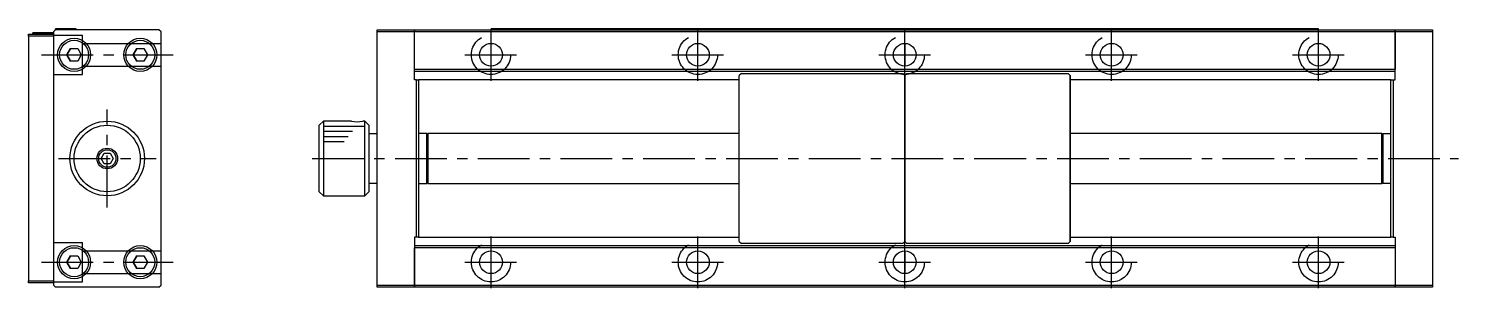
# Model space of a CAD drawing. Extents: x 14 to 733, y 13 to 249.
# Drawn here: x 387.7 to 733.2, y 119 to 181.6 of the extents above; entities that cross this region are included whole.
import ezdxf

# ---------------------------------------------------------------- set-up
doc = ezdxf.new("R2010")
doc.units = 0
doc.header["$LTSCALE"] = 10
doc.linetypes.add('CENTER', pattern=[2, 1.25, -0.25, 0.25, -0.25])
doc.linetypes.add('DASHED', pattern=[3.5, 2, -1.5])
doc.layers.get('0').update_dxf_attribs({"linetype": 'CONTINUOUS'})
doc.layers.add('CENTER', color=1, linetype='CENTER')

msp = doc.modelspace()

# ---------------------------------------------------------------- linework, layer by layer
at = {"color": 7, "linetype": 'CONTINUOUS'}
for p, q in [((387.69, 179.765), (387.69, 180.265)), ((387.69, 180.265), (393.69, 180.265)), ((393.69, 179.765), (387.69, 179.765)), ((387.69, 179.765), (387.69, 120.765)), ((388.69, 180.565), (393.69, 180.565)), ((388.69, 180.265), (388.69, 180.565)), ((393.69, 180.565), (388.69, 180.565)), ((388.69, 180.265), (388.69, 180.565)), ((394.19, 181.265), (393.69, 180.765)), ((393.69, 180.765), (393.69, 119.765)), ((399.19, 181.565), (394.19, 181.565)), ((394.19, 181.265), (394.19, 181.565)), ((419.19, 181.265), (394.19, 181.265)), ((399.19, 181.265), (399.19, 181.565)), ((419.69, 180.765), (419.19, 181.265)), ((419.69, 119.765), (419.69, 180.765)), ((471.943885, 181.265), (480.943885, 181.265)), ((471.943885, 180.765), (471.943885, 181.265)), ((480.943885, 180.765), (471.943885, 180.765)), ((471.943885, 119.765), (471.943885, 180.765)), ((480.943885, 181.265), (480.943885, 180.765)), ((480.943885, 181.265), (717.943885, 181.265)), ((480.943885, 180.765), (480.943885, 181.265)), ((480.943885, 177.265), (480.943885, 180.765)), ((717.943885, 180.765), (480.943885, 180.765)), ((480.943885, 175.253917), (480.943885, 180.765)), ((499.443885, 181.265), (499.443885, 181.565)), ((699.443885, 181.565), (499.443885, 181.565)), ((699.443885, 181.265), (699.443885, 181.565)), ((717.943885, 181.265), (726.943885, 181.265)), ((717.943885, 180.765), (717.943885, 181.265)), ((717.943885, 181.265), (717.943885, 180.765)), ((717.943885, 177.265), (717.943885, 180.765)), ((726.943885, 180.765), (717.943885, 180.765)), ((717.943885, 180.765), (717.943885, 175.276072)), ((726.943885, 181.265), (726.943885, 180.765)), ((726.943885, 180.765), (726.943885, 119.765)), ((396.957949, 175.265), (397.823975, 176.765)), ((397.823975, 176.765), (396.957949, 175.265)), ((397.823975, 176.765), (396.957949, 175.265)), ((396.957949, 175.265), (397.823975, 176.765)), ((397.823975, 176.765), (396.957949, 175.265)), ((396.957949, 175.265), (397.823975, 176.765)), ((397.823975, 176.765), (399.556025, 176.765)), ((397.823975, 176.765), (399.556025, 176.765)), ((397.823975, 176.765), (399.556025, 176.765)), ((399.556025, 176.765), (400.422051, 175.265)), ((399.556025, 176.765), (400.422051, 175.265)), ((399.556025, 176.765), (400.422051, 175.265)), ((412.957949, 175.265), (413.823975, 176.765)), ((413.823975, 176.765), (412.957949, 175.265)), ((413.823975, 176.765), (412.957949, 175.265)), ((412.957949, 175.265), (413.823975, 176.765)), ((413.823975, 176.765), (415.556025, 176.765)), ((413.823975, 176.765), (415.556025, 176.765)), ((415.556025, 176.765), (416.422051, 175.265)), ((415.556025, 176.765), (416.422051, 175.265)), ((480.943885, 175.253917), (480.943885, 177.265)), ((599.443885, 178.015), (599.443885, 172.515)), ((599.443885, 178.015), (599.443885, 172.515)), ((717.943885, 175.276072), (717.943885, 177.265)), ((397.823975, 173.765), (396.957949, 175.265)), ((396.957949, 175.265), (397.823975, 173.765)), ((396.957949, 175.265), (397.823975, 173.765)), ((397.823975, 173.765), (396.957949, 175.265)), ((396.957949, 175.265), (397.823975, 173.765)), ((397.823975, 173.765), (396.957949, 175.265)), ((399.556025, 173.765), (397.823975, 173.765)), ((399.556025, 173.765), (397.823975, 173.765)), ((399.556025, 173.765), (397.823975, 173.765)), ((400.422051, 175.265), (399.556025, 173.765)), ((400.422051, 175.265), (399.556025, 173.765)), ((400.422051, 175.265), (399.556025, 173.765)), ((413.823975, 173.765), (412.957949, 175.265)), ((412.957949, 175.265), (413.823975, 173.765)), ((412.957949, 175.265), (413.823975, 173.765)), ((413.823975, 173.765), (412.957949, 175.265)), ((415.556025, 173.765), (413.823975, 173.765)), ((415.556025, 173.765), (413.823975, 173.765)), ((416.422051, 175.265), (415.556025, 173.765)), ((416.422051, 175.265), (415.556025, 173.765)), ((480.943885, 173.265), (480.943885, 175.253917)), ((480.943885, 171.765), (480.943885, 175.253917)), ((480.943885, 169.265), (480.943885, 173.265)), ((717.943885, 173.265), (717.943885, 175.276072)), ((717.943885, 175.276072), (717.943885, 171.765)), ((717.943885, 169.265), (717.943885, 173.265)), ((480.943885, 171.765), (717.943885, 171.765)), ((717.943885, 171.265), (480.943885, 171.265)), ((559.943885, 170.765), (559.443885, 170.265)), ((559.443885, 130.265), (559.443885, 170.265)), ((559.943885, 170.765), (598.943885, 170.765)), ((598.943885, 170.765), (599.443885, 170.265)), ((599.443885, 170.265), (598.943885, 170.765)), ((599.943885, 170.765), (599.443885, 170.265)), ((599.443885, 130.265), (599.443885, 170.265)), ((599.443885, 170.265), (599.443885, 130.265)), ((599.943885, 170.765), (638.943885, 170.765)), ((638.943885, 170.765), (639.443885, 170.265)), ((639.443885, 170.265), (638.943885, 170.765)), ((639.443885, 170.265), (639.443885, 130.265)), ((639.443885, 169.265), (639.443885, 170.265)), ((481.443885, 169.265), (480.943885, 169.265)), ((481.443885, 131.265), (481.443885, 169.265)), ((481.443885, 169.265), (481.943885, 169.265)), ((481.943885, 169.265), (481.943885, 131.265)), ((559.443885, 169.265), (481.943885, 169.265)), ((639.443885, 131.265), (639.443885, 169.265)), ((716.943885, 169.265), (639.443885, 169.265)), ((716.943885, 131.265), (716.943885, 169.265)), ((716.943885, 169.265), (717.443885, 169.265)), ((717.443885, 169.265), (717.443885, 131.265)), ((717.443885, 169.265), (717.943885, 169.265)), ((458.943885, 159.265), (457.943885, 158.265)), ((458.943885, 159.265), (458.943885, 141.265)), ((465.44389, 159.265), (458.943885, 159.265)), ((468.943885, 159.265), (468.44388, 159.265)), ((469.943885, 158.265), (468.943885, 159.265)), ((468.943885, 150.265), (468.943885, 159.265)), ((457.943885, 142.265), (457.943885, 158.265)), ((469.943885, 158.265), (469.943885, 150.265)), ((469.943885, 158.265), (469.943885, 156.265)), ((469.943885, 156.265), (471.943885, 156.265)), ((483.943885, 156.265), (481.943885, 156.265)), ((483.943885, 144.265), (483.943885, 156.265)), ((484.143885, 156.265), (483.943885, 156.065)), ((483.943885, 144.465), (483.943885, 156.065)), ((484.143885, 156.265), (484.143885, 144.265)), ((559.443885, 156.265), (484.143885, 156.265)), ((714.743885, 156.265), (639.443885, 156.265)), ((714.743885, 144.265), (714.743885, 156.265)), ((714.943885, 156.065), (714.743885, 156.265)), ((714.943885, 156.265), (714.943885, 144.265)), ((714.943885, 156.265), (716.943885, 156.265)), ((714.943885, 156.065), (714.943885, 144.465)), ((405.246624, 150.265), (405.968312, 151.515)), ((405.968312, 149.015), (405.246624, 150.265)), ((405.968312, 151.515), (407.411688, 151.515)), ((407.411688, 149.015), (405.968312, 149.015)), ((407.411688, 151.515), (408.133376, 150.265)), ((408.133376, 150.265), (407.411688, 149.015)), ((457.943885, 151.530541), (457.936115, 151.515)), ((457.936115, 149.015), (457.943885, 148.999459)), ((468.943885, 141.265), (468.943885, 150.265)), ((469.943885, 150.265), (469.943885, 142.265)), ((457.943885, 142.265), (458.943885, 141.265)), ((468.943885, 141.265), (469.943885, 142.265)), ((469.943885, 144.265), (469.943885, 142.265)), ((471.943885, 144.265), (469.943885, 144.265)), ((481.943885, 144.265), (483.943885, 144.265)), ((483.943885, 144.465), (484.143885, 144.265)), ((484.143885, 144.265), (559.443885, 144.265)), ((639.443885, 144.265), (714.743885, 144.265)), ((714.743885, 144.265), (714.943885, 144.465)), ((716.943885, 144.265), (714.943885, 144.265)), ((458.943885, 141.265), (468.943885, 141.265)), ((481.443885, 131.265), (480.943885, 131.265)), ((480.943885, 131.265), (480.943885, 127.265)), ((480.943885, 129.265), (717.943885, 129.265)), ((480.943885, 125.253917), (480.943885, 128.765)), ((717.943885, 128.765), (480.943885, 128.765)), ((481.943885, 131.265), (481.443885, 131.265)), ((481.943885, 131.265), (559.443885, 131.265)), ((559.443885, 130.265), (559.943885, 129.765)), ((598.943885, 129.765), (559.943885, 129.765)), ((598.943885, 129.765), (599.443885, 130.265)), ((599.443885, 130.265), (599.943885, 129.765)), ((599.443885, 128.015), (599.443885, 122.515)), ((599.443885, 128.015), (599.443885, 122.515)), ((638.943885, 129.765), (599.943885, 129.765)), ((638.943885, 129.765), (639.443885, 130.265)), ((639.443885, 130.265), (639.443885, 131.265)), ((639.443885, 131.265), (716.943885, 131.265)), ((717.443885, 131.265), (716.943885, 131.265)), ((717.443885, 131.265), (717.943885, 131.265)), ((717.943885, 131.265), (717.943885, 127.265)), ((717.943885, 128.765), (717.943885, 125.276095)), ((396.957949, 125.265), (397.823975, 126.765)), ((397.823975, 126.765), (396.957949, 125.265)), ((397.823975, 126.765), (396.957949, 125.265)), ((396.957949, 125.265), (397.823975, 126.765)), ((397.823975, 126.765), (396.957949, 125.265)), ((396.957949, 125.265), (397.823975, 126.765)), ((397.823975, 123.765), (396.957949, 125.265)), ((396.957949, 125.265), (397.823975, 123.765)), ((396.957949, 125.265), (397.823975, 123.765)), ((397.823975, 123.765), (396.957949, 125.265)), ((396.957949, 125.265), (397.823975, 123.765)), ((397.823975, 123.765), (396.957949, 125.265)), ((397.823975, 126.765), (399.556025, 126.765)), ((397.823975, 126.765), (399.556025, 126.765)), ((397.823975, 126.765), (399.556025, 126.765)), ((399.556025, 126.765), (400.422051, 125.265)), ((399.556025, 126.765), (400.422051, 125.265)), ((399.556025, 126.765), (400.422051, 125.265)), ((400.422051, 125.265), (399.556025, 123.765)), ((400.422051, 125.265), (399.556025, 123.765)), ((400.422051, 125.265), (399.556025, 123.765)), ((412.957949, 125.265), (413.823975, 126.765)), ((413.823975, 126.765), (412.957949, 125.265)), ((413.823975, 126.765), (412.957949, 125.265)), ((412.957949, 125.265), (413.823975, 126.765)), ((413.823975, 123.765), (412.957949, 125.265)), ((412.957949, 125.265), (413.823975, 123.765)), ((412.957949, 125.265), (413.823975, 123.765)), ((413.823975, 123.765), (412.957949, 125.265)), ((413.823975, 126.765), (415.556025, 126.765)), ((413.823975, 126.765), (415.556025, 126.765)), ((415.556025, 126.765), (416.422051, 125.265)), ((415.556025, 126.765), (416.422051, 125.265)), ((416.422051, 125.265), (415.556025, 123.765)), ((416.422051, 125.265), (415.556025, 123.765)), ((480.943885, 127.265), (480.943885, 125.253917)), ((480.943885, 125.253917), (480.943885, 123.265)), ((480.943885, 119.765), (480.943885, 125.253917)), ((717.943885, 127.265), (717.943885, 125.276095)), ((717.943885, 125.276095), (717.943885, 123.265)), ((717.943885, 125.276095), (717.943885, 119.765)), ((399.556025, 123.765), (397.823975, 123.765)), ((399.556025, 123.765), (397.823975, 123.765)), ((399.556025, 123.765), (397.823975, 123.765)), ((415.556025, 123.765), (413.823975, 123.765)), ((415.556025, 123.765), (413.823975, 123.765)), ((480.943885, 123.265), (480.943885, 119.765)), ((717.943885, 123.265), (717.943885, 119.765)), ((387.69, 120.765), (393.69, 120.765)), ((387.69, 120.265), (387.69, 120.765)), ((393.69, 120.265), (387.69, 120.265)), ((393.69, 119.765), (394.19, 119.265)), ((419.19, 119.265), (394.19, 119.265)), ((419.19, 119.265), (419.69, 119.765)), ((471.943885, 119.765), (480.943885, 119.765)), ((471.943885, 119.265), (471.943885, 119.765)), ((480.943885, 119.265), (471.943885, 119.265)), ((480.943885, 119.765), (480.943885, 119.265)), ((480.943885, 119.265), (480.943885, 119.765)), ((480.943885, 119.765), (717.943885, 119.765)), ((717.943885, 119.265), (480.943885, 119.265)), ((717.943885, 119.765), (726.943885, 119.765)), ((717.943885, 119.265), (717.943885, 119.765)), ((717.943885, 119.765), (717.943885, 119.265)), ((726.943885, 119.265), (717.943885, 119.265)), ((726.943885, 119.765), (726.943885, 119.265))]:
    msp.add_line(p, q, dxfattribs=at)
at = {"color": 3, "linetype": 'DASHED'}
for p, q in [((393.69, 180.015), (400.69, 180.015)), ((393.69, 180.015), (400.69, 180.015)), ((400.69, 170.515), (400.69, 180.015)), ((400.69, 178.015), (419.69, 178.015)), ((400.69, 178.015), (419.69, 178.015)), ((393.69, 170.515), (400.69, 170.515)), ((400.69, 172.515), (419.69, 172.515)), ((393.69, 130.015), (400.69, 130.015)), ((400.69, 120.515), (400.69, 130.015)), ((400.69, 128.015), (419.69, 128.015)), ((400.69, 122.515), (419.69, 122.515)), ((393.69, 120.515), (400.69, 120.515))]:
    msp.add_line(p, q, dxfattribs=at)
at = {"color": 3, "linetype": 'CONTINUOUS'}
for p, q in [((465.69414, 159.226689), (465.44389, 159.265)), ((468.943885, 158.015), (458.943885, 158.015)), ((465.943885, 156.765), (458.943885, 156.765)), ((464.943885, 155.515), (458.943885, 155.515)), ((463.943885, 154.265), (458.943885, 154.265))]:
    msp.add_line(p, q, dxfattribs=at)
at = {"color": 3, "linetype": 'DASHED'}
for centre in [(499.443885, 175.265), (549.443885, 175.265), (599.443885, 175.265), (649.443885, 175.265), (699.443885, 175.265), (499.443885, 125.265), (549.443885, 125.265), (599.443885, 125.265), (649.443885, 125.265), (699.443885, 125.265)]:
    msp.add_circle(centre, 4.75, dxfattribs=at)
at = {"color": 7, "linetype": 'CONTINUOUS'}
for centre, radius in [((398.69, 175.265), 4), ((398.69, 175.265), 4), ((398.69, 175.265), 3.5), ((398.69, 175.265), 3.5), ((414.69, 175.265), 4), ((414.69, 175.265), 4), ((414.69, 175.265), 3.5), ((414.69, 175.265), 3.5), ((499.443885, 175.265), 2.75), ((549.443885, 175.265), 2.75), ((599.443885, 175.265), 2.75), ((649.443885, 175.265), 2.75), ((699.443885, 175.265), 2.75), ((406.69, 150.265), 9), ((406.69, 150.265), 8), ((406.69, 150.265), 2.1), ((398.69, 125.265), 4), ((398.69, 125.265), 4), ((398.69, 125.265), 3.5), ((398.69, 125.265), 3.5), ((414.69, 125.265), 4), ((414.69, 125.265), 4), ((414.69, 125.265), 3.5), ((414.69, 125.265), 3.5), ((499.443885, 125.265), 2.75), ((549.443885, 125.265), 2.75), ((599.443885, 125.265), 2.75), ((649.443885, 125.265), 2.75), ((699.443885, 125.265), 2.75)]:
    msp.add_circle(centre, radius, dxfattribs=at)
at = {"color": 3, "linetype": 'CONTINUOUS'}
msp.add_circle((406.69, 150.265), 2.5, dxfattribs=at)
msp.add_arc((466.945323, 168.12345), 8.984309, 261.99482, 279.601651, dxfattribs=at)
at = {"layer": 'CENTER', "color": 1, "linetype": 'CENTER'}
for p, q in [((499.443885, 168.965), (499.443885, 181.565)), ((549.443885, 168.965), (549.443885, 181.565)), ((599.443885, 168.965), (599.443885, 181.565)), ((649.443885, 168.965), (649.443885, 181.565)), ((699.443885, 168.965), (699.443885, 181.565)), ((390.79, 175.265), (422.59, 175.265)), ((493.143885, 175.265), (505.743885, 175.265)), ((543.143885, 175.265), (555.743885, 175.265)), ((593.143885, 175.265), (605.743885, 175.265)), ((643.143885, 175.265), (655.743885, 175.265)), ((693.143885, 175.265), (705.743885, 175.265)), ((406.69, 138.465), (406.69, 162.065)), ((394.89, 150.265), (418.49, 150.265)), ((456.243885, 150.265), (733.243885, 150.265)), ((499.443885, 118.965), (499.443885, 131.565)), ((549.443885, 118.965), (549.443885, 131.565)), ((599.443885, 118.965), (599.443885, 131.565)), ((649.443885, 118.965), (649.443885, 131.565)), ((699.443885, 118.965), (699.443885, 131.565)), ((390.79, 125.265), (422.59, 125.265)), ((493.143885, 125.265), (505.743885, 125.265)), ((543.143885, 125.265), (555.743885, 125.265)), ((593.143885, 125.265), (605.743885, 125.265)), ((643.143885, 125.265), (655.743885, 125.265)), ((693.143885, 125.265), (705.743885, 125.265))]:
    msp.add_line(p, q, dxfattribs=at)

doc.saveas('drawing.dxf')
